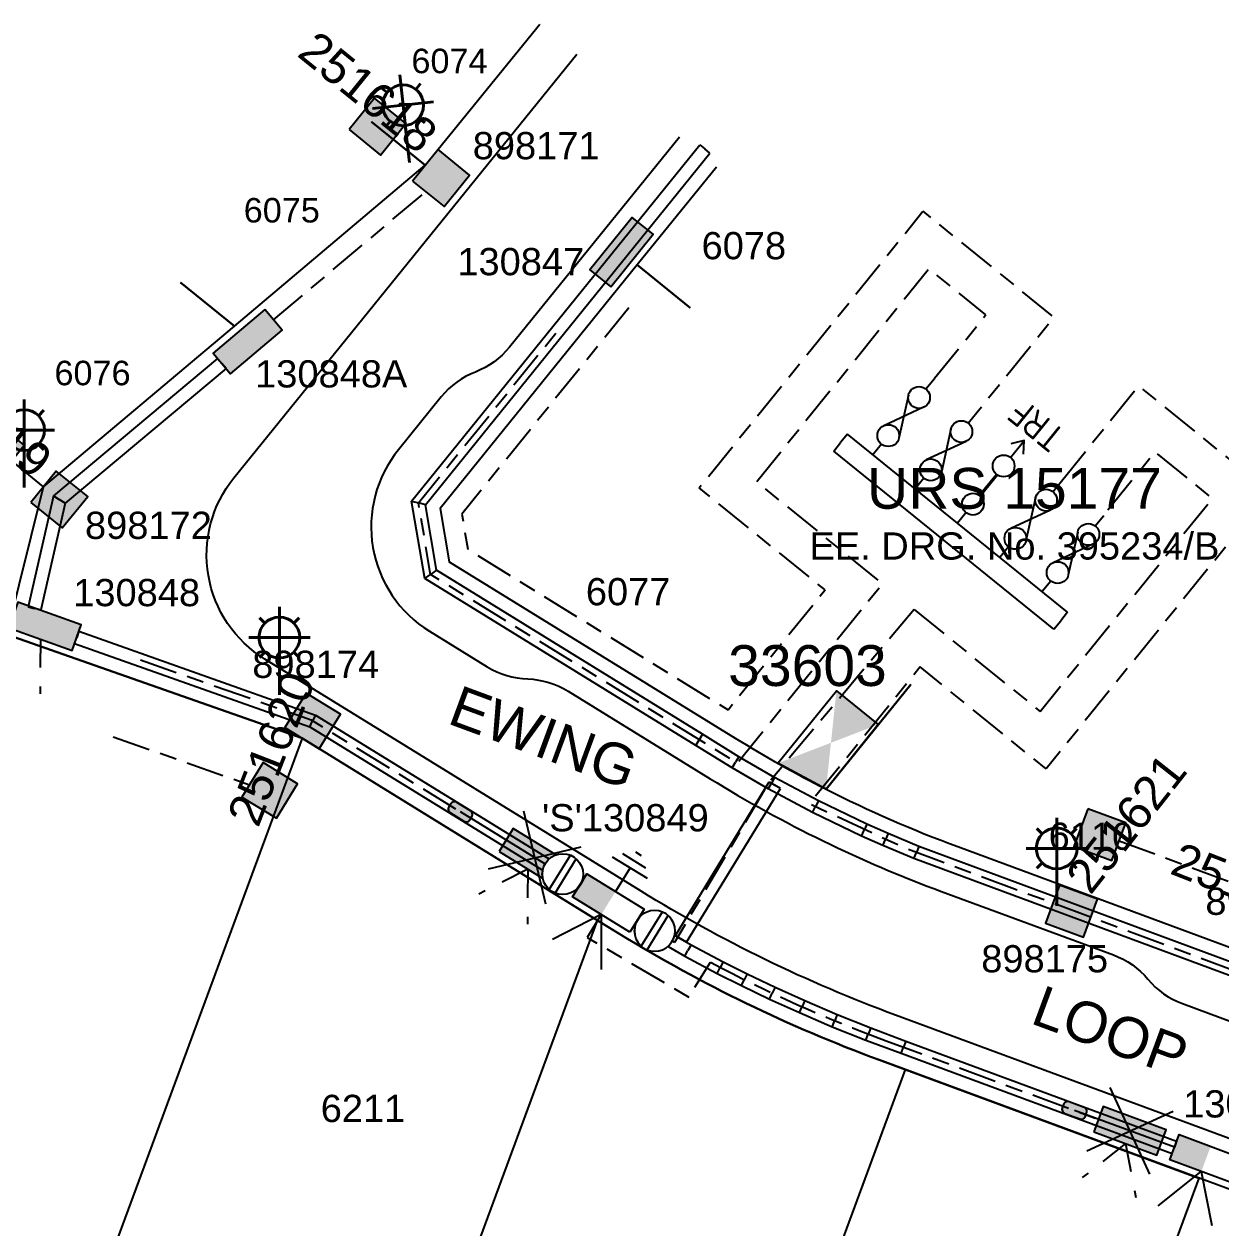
# Model space of a CAD drawing. Header units: metres. Extents: x 290331 to 290688, y 6233906 to 6234186.
# Drawn here: x 290388.7 to 290476.6, y 6234097.2 to 6234185.6 of the extents above; entities that cross this region are included whole.
import ezdxf
from ezdxf.enums import TextEntityAlignment as Align

# ---------------------------------------------------------------- set-up
doc = ezdxf.new("R2010")
doc.units = ezdxf.units.M
doc.header["$LTSCALE"] = 0.7
for name, pattern in [('Cable Exist OH', [1, 1, 0]), ('Cable Exist UG', [8.2, 4, -1.2, 1.8, -1.2]), ('Dash', [5, 3, -2])]:
    doc.linetypes.add(name, pattern=pattern)
doc.layers.get('0').update_dxf_attribs({"color": 6})
for name, color, linetype in [('_User Miscellaneous1', 3, 'Continuous'), ('_User Miscellaneous11', 7, 'Continuous'), ('_User Miscellaneous6', 7, 'Continuous'), ('_User Miscellaneous7', 150, 'Continuous'), ('_User Miscellaneous8', 7, 'Continuous'), ('_User_LV_Exist', 7, 'Continuous'), ('Cadastre Developer_SP_EXT', 4, 'Continuous'), ('Cadastre Developer_SP_NEW', 4, 'Continuous'), ('Cadastre Roads_SP_EXT', 4, 'Continuous'), ('Cadastre Roads_SP_NEW', 8, 'Continuous'), ('Equip_LV_EXT', 5, 'Continuous'), ('Equip_LV_MOD', 5, 'Continuous'), ('Equip_LV_NEW', 5, 'Continuous'), ('Equip_SP_LV_NEW', 2, 'Continuous'), ('Equip_SP_SL_EXT', 70, 'Continuous'), ('Mains_LV_NEW_T84', 2, 'Continuous'), ('Services_SP_NEW_UG', 2, 'Continuous'), ('Sub_LV_EXT', 5, 'Continuous'), ('Sub_SP_EXT', 7, 'Continuous'), ('SupportsUG_SP_LV_EXT', 7, 'Continuous'), ('SupportsUG_SP_LV_SL_EXT', 7, 'Continuous'), ('UG_Details_SP_MISC', 7, 'Continuous')]:
    doc.layers.add(name, color=color, linetype=linetype)
doc.styles.add('ARIAL', font='arial.ttf', dxfattribs={"height": 2})
doc.styles.add('ARIAL 3.0', font='arial.ttf', dxfattribs={"height": 3})
doc.styles.add('COLUMN_LABEL', font='arial.ttf')
doc.styles.add('iecARIAL', font='arial.ttf', dxfattribs={"height": 2})
doc.styles.add('IESYMBOL1', font='isocp.shx')
doc.styles.add('PILLAR_LABEL', font='arial.ttf')
doc.styles.add('POLE_LABEL', font='arial.ttf')
doc.styles.get("Standard").update_dxf_attribs({"font": 'arial.ttf'})
doc.styles.add('style1', font='iso3098b.shx')
doc.linetypes.add('Cable New UG', pattern='A,8,-1,["x",style1,S=3.5,R=0,X=0.35,Y=-1],-3.5', length=12.5)

# ---------------------------------------------------------------- blocks, each defined once
blk = doc.blocks.new('*U27')
blk.add_lwpolyline([(-1.357, 2.575), (5.5, 2.575), (5.5, -1.375), (-0.6, -1.375)], close=True)
blk.add_solid([(-0.6, -1.375), (-1.357, 2.575), (5.5, 2.575), (5.5, -1.375)])
for tag, height, flags, p in [('ASSET_NUM', 3, 8, (5.84, 2.545)), ('STREET_CODE', 0.2, 9, (5.34, 0.545)), ('OPERATING_VOLTAGE', 0.2, 9, (5.34, -0.055)), ('CONSTRUCTED_VOLTAGE', 0.2, 9, (5.34, 0.345)), ('NO_PHASES', 0.2, 9, (5.34, 0.145)), ('ORIENTATION', 0.2, 9, (5.34, -0.255)), ('OWNED_BY', 0.2, 9, (5.34, -0.455)), ('OPERATED_BY', 0.2, 9, (5.34, -0.655)), ('MAINTAINED_BY', 0.2, 9, (5.34, -0.855)), ('SECONDARY_VOLTAGE', 0.2, 9, (5.34, -1.055)), ('STATE', 0.2, 9, (5.34, -1.255)), ('SUBSTATION_TYPE', 0.2, 9, (5.34, -1.655)), ('USAGE', 0.2, 9, (5.34, -1.855)), ('PARENT', 0.2, 9, (5.34, -1.455)), ('STREETNAME', 0.2, 9, (5.34, -2.455)), ('SUBURB', 0.2, 9, (5.34, -2.655)), ('LEGEND', 0.2, 9, (5.34, -2.055)), ('LOCATION', 0.2, 9, (5.34, -2.255)), ('Z', 0.2, 1, (5.34, -3.055)), ('NOTES', 0.2, 9, (5.34, -2.855))]:
    blk.add_attdef(tag, text='', height=height, dxfattribs=dict(flags=flags)).set_placement(p, align=Align.MIDDLE_LEFT)
blk = doc.blocks.new('*U28')
at = {"layer": '_User Miscellaneous7'}
blk.add_hatch(color=256, dxfattribs=at).paths.add_polyline_path([(0.05, 7.631), (-2.867, 7.072), (-2.308, 4.155), (0.609, 4.714)])
at = {"layer": '_User Miscellaneous8'}
blk.add_hatch(color=256, dxfattribs=at).paths.add_polyline_path([(1.179, 1.738), (-1.738, 1.179), (-1.179, -1.738), (1.738, -1.179)])
at = {"layer": '_User Miscellaneous7'}
blk.add_lwpolyline([(-2.867, 7.072), (-2.308, 4.155), (0.609, 4.714), (0.05, 7.631)], close=True, dxfattribs=at)
at = {"layer": '_User Miscellaneous8'}
blk.add_lwpolyline([(-1.738, 1.179), (-1.179, -1.738), (1.738, -1.179), (1.179, 1.738)], close=True, dxfattribs=at)
at = {"flags": 9}
for tag, style, p in [('STRUCTURE_PLANT_NUMBER', 'POLE_LABEL', (1.813, 0.031)), ('STREET_CODE', 'COLUMN_LABEL', (1.813, -0.2))]:
    blk.add_attdef(tag, text='', height=0.2, dxfattribs=dict(at, style=style)).set_placement(p, align=Align.MIDDLE_LEFT)
for tag, p in [('OWNED_BY', (1.813, -0.6)), ('STATE', (1.813, -0.8)), ('COLUMN_TYPE', (1.813, -0.4)), ('STREETNAME', (1.813, -1.6)), ('SUBURB', (1.813, -1.8)), ('USAGE', (1.813, -1)), ('LEGEND', (1.813, -1.2)), ('LOCATION', (1.813, -1.4)), ('NOTES', (1.813, -2))]:
    blk.add_attdef(tag, text='', height=0.2, dxfattribs=at).set_placement(p, align=Align.MIDDLE_LEFT)
at = {"flags": 1}
blk.add_attdef('Z', (1.813, -2.351), '', height=0.2, dxfattribs=at)
at = {"layer": '_User Miscellaneous6', "style": 'ARIAL', "flags": 8}
blk.add_attdef('ASSET_NUM', text='', height=2, dxfattribs=at).set_placement((2, 2), align=Align.MIDDLE_LEFT)
blk = doc.blocks.new('*U61')
at = {"layer": '_User Miscellaneous7'}
blk.add_hatch(color=256, dxfattribs=at).paths.add_polyline_path([(-0.889, -7.579), (2.072, -7.344), (1.837, -4.383), (-1.123, -4.618)])
at = {"layer": '_User Miscellaneous8'}
blk.add_hatch(color=256, dxfattribs=at).paths.add_polyline_path([(-1.363, -1.598), (1.598, -1.363), (1.363, 1.598), (-1.598, 1.363)])
at = {"layer": '_User Miscellaneous7'}
blk.add_lwpolyline([(2.072, -7.344), (1.837, -4.383), (-1.123, -4.618), (-0.889, -7.579)], close=True, dxfattribs=at)
at = {"layer": '_User Miscellaneous8'}
blk.add_lwpolyline([(1.598, -1.363), (1.363, 1.598), (-1.598, 1.363), (-1.363, -1.598)], close=True, dxfattribs=at)
at = {"flags": 9}
for tag, style, p in [('STRUCTURE_PLANT_NUMBER', 'POLE_LABEL', (1.813, 0.031)), ('STREET_CODE', 'COLUMN_LABEL', (1.813, -0.2))]:
    blk.add_attdef(tag, text='', height=0.2, dxfattribs=dict(at, style=style)).set_placement(p, align=Align.MIDDLE_LEFT)
for tag, p in [('OWNED_BY', (1.813, -0.6)), ('STATE', (1.813, -0.8)), ('COLUMN_TYPE', (1.813, -0.4)), ('STREETNAME', (1.813, -1.6)), ('SUBURB', (1.813, -1.8)), ('USAGE', (1.813, -1)), ('LEGEND', (1.813, -1.2)), ('LOCATION', (1.813, -1.4)), ('NOTES', (1.813, -2))]:
    blk.add_attdef(tag, text='', height=0.2, dxfattribs=at).set_placement(p, align=Align.MIDDLE_LEFT)
at = {"flags": 1}
blk.add_attdef('Z', (1.813, -2.351), '', height=0.2, dxfattribs=at)
at = {"layer": '_User Miscellaneous6', "style": 'ARIAL', "flags": 8}
blk.add_attdef('ASSET_NUM', text='', height=2, dxfattribs=at).set_placement((2, 2), align=Align.MIDDLE_LEFT)
blk = doc.blocks.new('*U25')
at = {"layer": '_User Miscellaneous7'}
blk.add_hatch(color=256, dxfattribs=at).paths.add_polyline_path([(-1.485, -7.485), (1.485, -7.485), (1.485, -4.515), (-1.485, -4.515)])
at = {"layer": '_User Miscellaneous8'}
blk.add_hatch(color=256, dxfattribs=at).paths.add_polyline_path([(-1.485, -1.485), (1.485, -1.485), (1.485, 1.485), (-1.485, 1.485)])
at = {"layer": '_User Miscellaneous7'}
blk.add_lwpolyline([(1.485, -7.485), (1.485, -4.515), (-1.485, -4.515), (-1.485, -7.485)], close=True, dxfattribs=at)
at = {"layer": '_User Miscellaneous8'}
blk.add_lwpolyline([(1.485, -1.485), (1.485, 1.485), (-1.485, 1.485), (-1.485, -1.485)], close=True, dxfattribs=at)
at = {"flags": 9}
for tag, style, p in [('STRUCTURE_PLANT_NUMBER', 'POLE_LABEL', (1.813, 0.031)), ('STREET_CODE', 'COLUMN_LABEL', (1.813, -0.2))]:
    blk.add_attdef(tag, text='', height=0.2, dxfattribs=dict(at, style=style)).set_placement(p, align=Align.MIDDLE_LEFT)
for tag, p in [('OWNED_BY', (1.813, -0.6)), ('STATE', (1.813, -0.8)), ('COLUMN_TYPE', (1.813, -0.4)), ('STREETNAME', (1.813, -1.6)), ('SUBURB', (1.813, -1.8)), ('USAGE', (1.813, -1)), ('LEGEND', (1.813, -1.2)), ('LOCATION', (1.813, -1.4)), ('NOTES', (1.813, -2))]:
    blk.add_attdef(tag, text='', height=0.2, dxfattribs=at).set_placement(p, align=Align.MIDDLE_LEFT)
at = {"flags": 1}
blk.add_attdef('Z', (1.813, -2.351), '', height=0.2, dxfattribs=at)
at = {"layer": '_User Miscellaneous6', "style": 'ARIAL', "flags": 8}
blk.add_attdef('ASSET_NUM', text='', height=2, dxfattribs=at).set_placement((2, 2), align=Align.MIDDLE_LEFT)
blk = doc.blocks.new('*U59')
at = {"layer": '_User Miscellaneous7'}
blk.add_hatch(color=256, dxfattribs=at).paths.add_polyline_path([(1.485, 7.485), (-1.485, 7.485), (-1.485, 4.515), (1.485, 4.515)])
at = {"layer": '_User Miscellaneous8'}
blk.add_hatch(color=256, dxfattribs=at).paths.add_polyline_path([(1.485, 1.485), (-1.485, 1.485), (-1.485, -1.485), (1.485, -1.485)])
at = {"layer": '_User Miscellaneous7'}
blk.add_lwpolyline([(-1.485, 7.485), (-1.485, 4.515), (1.485, 4.515), (1.485, 7.485)], close=True, dxfattribs=at)
at = {"layer": '_User Miscellaneous8'}
blk.add_lwpolyline([(-1.485, 1.485), (-1.485, -1.485), (1.485, -1.485), (1.485, 1.485)], close=True, dxfattribs=at)
at = {"flags": 9}
for tag, style, p in [('STRUCTURE_PLANT_NUMBER', 'POLE_LABEL', (1.813, 0.031)), ('STREET_CODE', 'COLUMN_LABEL', (1.813, -0.2))]:
    blk.add_attdef(tag, text='', height=0.2, dxfattribs=dict(at, style=style)).set_placement(p, align=Align.MIDDLE_LEFT)
for tag, p in [('OWNED_BY', (1.813, -0.6)), ('STATE', (1.813, -0.8)), ('COLUMN_TYPE', (1.813, -0.4)), ('STREETNAME', (1.813, -1.6)), ('SUBURB', (1.813, -1.8)), ('USAGE', (1.813, -1)), ('LEGEND', (1.813, -1.2)), ('LOCATION', (1.813, -1.4)), ('NOTES', (1.813, -2))]:
    blk.add_attdef(tag, text='', height=0.2, dxfattribs=at).set_placement(p, align=Align.MIDDLE_LEFT)
at = {"flags": 1}
blk.add_attdef('Z', (1.813, -2.351), '', height=0.2, dxfattribs=at)
at = {"layer": '_User Miscellaneous6', "style": 'ARIAL', "flags": 8}
blk.add_attdef('ASSET_NUM', text='', height=2, dxfattribs=at).set_placement((2, 2), align=Align.MIDDLE_LEFT)
blk = doc.blocks.new('*U57')
at = {"layer": '_User Miscellaneous7'}
blk.add_hatch(color=256, dxfattribs=at).paths.add_polyline_path([(1.485, 7.485), (-1.485, 7.485), (-1.485, 4.515), (1.485, 4.515)])
at = {"layer": '_User Miscellaneous8'}
blk.add_hatch(color=256, dxfattribs=at).paths.add_polyline_path([(1.485, 1.485), (-1.485, 1.485), (-1.485, -1.485), (1.485, -1.485)])
at = {"layer": '_User Miscellaneous7'}
blk.add_lwpolyline([(-1.485, 7.485), (-1.485, 4.515), (1.485, 4.515), (1.485, 7.485)], close=True, dxfattribs=at)
at = {"layer": '_User Miscellaneous8'}
blk.add_lwpolyline([(-1.485, 1.485), (-1.485, -1.485), (1.485, -1.485), (1.485, 1.485)], close=True, dxfattribs=at)
at = {"flags": 9}
for tag, style, p in [('STRUCTURE_PLANT_NUMBER', 'POLE_LABEL', (1.813, 0.031)), ('STREET_CODE', 'COLUMN_LABEL', (1.813, -0.2))]:
    blk.add_attdef(tag, text='', height=0.2, dxfattribs=dict(at, style=style)).set_placement(p, align=Align.MIDDLE_LEFT)
for tag, p in [('OWNED_BY', (1.813, -0.6)), ('STATE', (1.813, -0.8)), ('COLUMN_TYPE', (1.813, -0.4)), ('STREETNAME', (1.813, -1.6)), ('SUBURB', (1.813, -1.8)), ('USAGE', (1.813, -1)), ('LEGEND', (1.813, -1.2)), ('LOCATION', (1.813, -1.4)), ('NOTES', (1.813, -2))]:
    blk.add_attdef(tag, text='', height=0.2, dxfattribs=at).set_placement(p, align=Align.MIDDLE_LEFT)
at = {"flags": 1}
blk.add_attdef('Z', (1.813, -2.351), '', height=0.2, dxfattribs=at)
at = {"layer": '_User Miscellaneous6', "style": 'ARIAL', "flags": 8}
blk.add_attdef('ASSET_NUM', text='', height=2, dxfattribs=at).set_placement((2, 2), align=Align.MIDDLE_LEFT)
blk = doc.blocks.new('*U24')
blk.add_hatch(color=256).paths.add_polyline_path([(2.53, -2.434), (2.486, -0.455), (-2.463, -0.565), (-2.419, -2.545)])
blk.add_lwpolyline([(2.486, -0.455), (-2.463, -0.565), (-2.419, -2.545), (2.53, -2.434)], close=True)
for tag, p, flags in [('OWNED_BY', (0, 1.3), 9), ('STATE', (0, 1.1), 9), ('SUPPORT_TYPE', (0, 0.9), 9), ('USAGE', (0, 0.7), 9), ('LEGEND', (0, 0.5), 9), ('LOCATION', (0, 0.3), 9), ('NOTES', (0, 0.1), 9), ('PARENT', (0, -0.1), 9), ('STREETNAME', (0, -0.3), 9), ('SUBURB', (0, -0.5), 1)]:
    blk.add_attdef(tag, p, '', height=0.2, dxfattribs=dict(flags=flags))
at = {"layer": '_User Miscellaneous6', "style": 'ARIAL', "flags": 8}
blk.add_attdef('ASSET_NUM', text='', height=2, dxfattribs=at).set_placement((1.5, 7.5), align=Align.TOP_LEFT)
blk = doc.blocks.new('*U29')
blk.add_hatch(color=256).paths.add_polyline_path([(2.468, -2.497), (2.474, -0.517), (-2.476, -0.503), (-2.482, -2.483)])
blk.add_lwpolyline([(2.474, -0.517), (-2.476, -0.503), (-2.482, -2.483), (2.468, -2.497)], close=True)
for tag, p, flags in [('OWNED_BY', (0, 1.3), 9), ('STATE', (0, 1.1), 9), ('SUPPORT_TYPE', (0, 0.9), 9), ('USAGE', (0, 0.7), 9), ('LEGEND', (0, 0.5), 9), ('LOCATION', (0, 0.3), 9), ('NOTES', (0, 0.1), 9), ('PARENT', (0, -0.1), 9), ('STREETNAME', (0, -0.3), 9), ('SUBURB', (0, -0.5), 1)]:
    blk.add_attdef(tag, p, '', height=0.2, dxfattribs=dict(flags=flags))
at = {"layer": '_User Miscellaneous6', "style": 'ARIAL', "flags": 8}
blk.add_attdef('ASSET_NUM', text='', height=2, dxfattribs=at).set_placement((1.5, 7.5), align=Align.TOP_LEFT)
blk = doc.blocks.new('*U60')
blk.add_hatch(color=256).paths.add_polyline_path([(2.368, -2.592), (2.451, -0.613), (-2.494, -0.406), (-2.577, -2.384)])
blk.add_lwpolyline([(2.451, -0.613), (-2.494, -0.406), (-2.577, -2.384), (2.368, -2.592)], close=True)
for tag, p, flags in [('OWNED_BY', (0, 1.3), 9), ('STATE', (0, 1.1), 9), ('SUPPORT_TYPE', (0, 0.9), 9), ('USAGE', (0, 0.7), 9), ('LEGEND', (0, 0.5), 9), ('LOCATION', (0, 0.3), 9), ('NOTES', (0, 0.1), 9), ('PARENT', (0, -0.1), 9), ('STREETNAME', (0, -0.3), 9), ('SUBURB', (0, -0.5), 1)]:
    blk.add_attdef(tag, p, '', height=0.2, dxfattribs=dict(flags=flags))
at = {"layer": '_User Miscellaneous6', "style": 'ARIAL', "flags": 8}
blk.add_attdef('ASSET_NUM', text='', height=2, dxfattribs=at).set_placement((1.5, 7.5), align=Align.TOP_LEFT)
blk = doc.blocks.new('SL_LANTERN_EXT')
at = {"lineweight": 40}
for p, q in [((0, 1.968), (0, 6.468)), ((-1.459, 5.676), (-1.061, 5.278)), ((1.458, 5.676), (1.06, 5.278)), ((-2.25, 4.218), (2.25, 4.218)), ((-1.459, 2.759), (-1.061, 3.157)), ((0, 0), (0, 2.721)), ((1.458, 2.759), (1.06, 3.157))]:
    blk.add_line(p, q, dxfattribs=at)
blk.add_circle((0, 4.218), 1.5, dxfattribs=at)
at = {"style": 'ARIAL', "flags": 8}
blk.add_attdef('ASSET_NUM', (1.5, 1.5), '', height=2, dxfattribs=at)
for tag, p, height, flags in [('CONSTRUCTED_VOLTAGE', (0.981, -0.653), 0.2, 9), ('CONTROL_TYPE', (0.981, -0.853), 0.2, 9), ('LANTERN_PURPOSE', (0.981, -1.053), 0.2, 9), ('LNUMBER', (2.181, -3.253), 2.5, 8), ('OPERATING_VOLTAGE', (0.981, -1.653), 0.2, 9), ('ORIENTATION', (0.981, -1.853), 0.2, 9), ('LANTERN_TYPE', (0.981, -1.253), 0.2, 9), ('NO_PHASES', (0.981, -1.453), 0.2, 9), ('OWNED_BY', (0.981, -2.053), 0.2, 9), ('STATE', (0.981, -2.253), 0.2, 9), ('CEXIST', (0.981, -2.653), 0.2, 9), ('CNEW', (0.981, -2.853), 0.2, 9), ('USAGE', (0.981, -2.453), 0.2, 9), ('CNUMBER', (0.981, -3.053), 0.2, 9), ('CREMOVE', (0.981, -3.253), 0.2, 9), ('CREPLACE', (0.981, -3.453), 0.2, 9), ('LKINGHEIGHT', (0.981, -3.653), 0.2, 9), ('LBRACKET', (0.981, -3.853), 0.2, 9), ('LBRACKETVOCAB', (0.981, -4.053), 0.2, 9), ('LCATEGORY', (0.981, -4.253), 0.2, 9), ('LCHARGE1', (0.981, -4.453), 0.2, 9), ('LCHARGE1PERCENT', (0.981, -4.653), 0.2, 9), ('LCHARGE2', (0.981, -4.853), 0.2, 9), ('LCHARGE2PERCENT', (0.981, -5.053), 0.2, 9), ('LCHARGE3', (0.981, -5.253), 0.2, 9), ('LCHARGE3PERCENT', (0.981, -5.453), 0.2, 9), ('LEXIST', (0.981, -5.653), 0.2, 9), ('LLAMP', (0.981, -5.853), 0.2, 9), ('LLAMPVOCAB', (0.981, -6.053), 0.2, 9), ('LMAST', (0.981, -6.253), 0.2, 9), ('LMASTVOCAB', (0.981, -6.453), 0.2, 9), ('LNEW', (0.981, -6.653), 0.2, 9), ('LANTNUMBER', (0.981, -6.853), 0.2, 9), ('LOUTREACH', (0.981, -7.253), 0.2, 9), ('LOUTREACHVOCAB', (0.981, -7.453), 0.2, 9), ('LRATECODE', (0.981, -7.653), 0.2, 9), ('LREMOVE', (0.981, -7.853), 0.2, 9), ('LREPLACE', (0.981, -8.053), 0.2, 9), ('LTYPE', (0.981, -8.253), 0.2, 9), ('LTYPEVOCAB', (0.981, -8.453), 0.2, 9), ('LEGEND', (0.981, -8.653), 0.2, 9), ('LOCATION', (0.981, -8.853), 0.2, 9), ('STREETNAME', (0.981, -9.253), 0.2, 9), ('SUBURB', (0.981, -9.453), 0.2, 1), ('NOTES', (0.981, -9.053), 0.2, 9)]:
    blk.add_attdef(tag, p, '', height=height, dxfattribs=dict(flags=flags))
blk = doc.blocks.new('PILLAR_DEL')
blk.add_hatch(color=256).paths.add_polyline_path([(-2.475, 0.99), (-2.475, -0.99), (2.475, -0.99), (2.475, 0.99)])
for p, q in [((2.475, -2.475), (-2.475, 2.475)), ((-2.475, -2.475), (2.475, 2.475))]:
    blk.add_line(p, q)
blk.add_lwpolyline([(-2.475, -0.99), (2.475, -0.99), (2.475, 0.99), (-2.475, 0.99)], close=True)
at = {"style": 'PILLAR_LABEL'}
for tag, height, flags, p in [('ASSET_NUM', 2, 8, (2, 2)), ('STREET_CODE', 0.2, 9, (0, -0.2))]:
    blk.add_attdef(tag, text='', height=height, dxfattribs=dict(at, flags=flags)).set_placement(p, align=Align.MIDDLE_LEFT)
at = {"flags": 1}
blk.add_attdef('Z', (0, 0), '', height=0.2, dxfattribs=at)
at = {"flags": 9}
for tag, p in [('OWNED_BY', (0, -0.4)), ('STATE', (0, -0.6)), ('SUPPORT_TYPE', (0, -0.8)), ('SUBURB', (0, -1.6)), ('STREETNAME', (0, -1.8)), ('USAGE', (0, -1)), ('LEGEND', (0, -1.2)), ('PARENT', (0, -1.4)), ('LOCATION', (0, -2)), ('NOTES', (0, -2.2))]:
    blk.add_attdef(tag, text='', height=0.2, dxfattribs=at).set_placement(p, align=Align.MIDDLE_LEFT)
blk = doc.blocks.new('A$C7DAD38F0')
at = {"layer": '_User Miscellaneous11', "color": 3, "style": 'ARIAL'}
blk.add_attdef('DRG_NO', text='', height=2, dxfattribs=at).set_placement((0, -4.234), align=Align.MIDDLE_CENTER)
at = {"layer": '_User Miscellaneous6', "color": 2, "style": 'ARIAL 3.0'}
blk.add_attdef('URS___', text='', height=3, dxfattribs=at).set_placement((0, 0), align=Align.MIDDLE_CENTER)
blk = doc.blocks.new('LV_STJ_NEW')
blk.add_hatch(color=256).paths.add_polyline_path([(0.906, 0.131, 0.414214), (0.586, 0.451), (-0.586, 0.451, 0.414214), (-0.906, 0.131), (-0.906, -0.131, 0.414214), (-0.586, -0.451), (0.586, -0.451, 0.414214), (0.906, -0.131)])
blk.add_lwpolyline([(-0.906, 0.131), (-0.906, -0.131, 0.414214), (-0.586, -0.451), (0.586, -0.451, 0.414214), (0.906, -0.131), (0.906, 0.131, 0.414214), (0.586, 0.451), (-0.586, 0.451, 0.414214)], format="xyb", close=True)
for tag, flags, p in [('ORIENTATION', 9, (1.5, 0)), ('STATE', 9, (1.5, -0.8)), ('USAGE', 9, (1.5, -0.2)), ('LEGEND', 9, (1.5, -0.4)), ('NOTES', 9, (1.5, -0.6)), ('OWNED_BY', 9, (1.5, -1)), ('OPERATED_BY', 9, (1.5, -1.2)), ('OPERATING_VOLTAGE', 9, (1.5, -1.6)), ('CONSTRUCTED_VOLTAGE', 9, (1.5, -1.8)), ('MAINTAINED_BY', 9, (1.5, -1.4)), ('TYPE', 9, (1.5, -2.2)), ('Z', 1, (1.5, -2.4)), ('NUMBER_OF_PHASES', 9, (1.5, -2))]:
    blk.add_attdef(tag, text='', height=0.2, dxfattribs=dict(flags=flags)).set_placement(p, align=Align.MIDDLE_LEFT)
blk = doc.blocks.new('LV_UG_DFUSE_CLOSED_EXT')
for points in [[(1, 0), (0, 0)], [(5.04, 0.726), (2.156, -0.717)], [(5.049, -0.707), (2.156, 0.717)], [(6.2, 0.013), (7.2, 0.013)]]:
    blk.add_lwpolyline(points)
for centre in [(1.8, 0), (5.4, 0.011)]:
    blk.add_circle(centre, 0.8)
at = {"flags": 9}
for tag, p in [('ACTUAL_STATUS', (0, 0)), ('OPERATING_VOLTAGE', (0, -0.6)), ('ORIENTATION', (0, -0.8)), ('CONSTRUCTED_VOLTAGE', (0, -0.2)), ('NO_PHASES', (0, -0.4)), ('STATE', (0, -1)), ('SWITCH_TYPE', (0, -1.2)), ('USAGE', (0, -1.4)), ('NOTES', (0, -1.6))]:
    blk.add_attdef(tag, text='', height=0.2, dxfattribs=at).set_placement(p, align=Align.MIDDLE_LEFT)
at = {"flags": 1}
blk.add_attdef('Z', (0, 0), '', height=0.2, dxfattribs=at)
blk = doc.blocks.new('TX_LINK_EXT')
h = blk.add_hatch(color=256)
edge = h.paths.add_edge_path()
edge.add_line((2.598, 0.05), (4.601, 0.05))
edge.add_arc((5.4, 0.011), 0.8, 177.23529, 184.40267)
edge.add_line((4.602, -0.05), (2.598, -0.05))
edge.add_arc((1.8, 0), 0.8, 356.41668, 363.58332)
for points in [[(1, 0), (0, 0)], [(2.598, 0.05), (4.601, 0.05)], [(6.2, 0.013), (7.2, 0.013)], [(2.598, -0.05), (4.602, -0.05)]]:
    blk.add_lwpolyline(points)
for centre in [(1.8, 0), (5.4, 0.011)]:
    blk.add_circle(centre, 0.8)
for centre, start, end in [((1.8, 0), 356.41668, 3.58332), ((5.4, 0.011), 177.23529, 184.40267)]:
    blk.add_arc(centre, 0.8, start, end)
at = {"layer": 'Sub_LV_EXT'}
blk.add_line((7.2, 0.013), (7.798, 0.013), dxfattribs=at)
blk.add_lwpolyline([(6.998, -0.587), (7.798, 0.013), (6.998, 0.613)], dxfattribs=at)
at = {"flags": 1}
blk.add_attdef('Z', (0, 0), '', height=0.2, dxfattribs=at)
at = {"layer": 'Sub_LV_EXT', "color": 7, "style": 'IESYMBOL1'}
blk.add_text('TRF', height=2, rotation=90, dxfattribs=at).set_placement((9.238, 0.013), align=Align.MIDDLE_CENTER)
at = {"layer": 'Sub_LV_EXT', "flags": 1}
for tag, p in [('ORIENTATION', (2.14, -1.527)), ('USAGE', (2.14, -1.142)), ('NOTES', (2.14, -3.066))]:
    blk.add_attdef(tag, p, '', height=0.2, dxfattribs=at)
blk = doc.blocks.new('LV_UG_LINKS_CLOSED_NEW')
for tag, flags, p in [('TYPE', 9, (1.5, -2.6)), ('MAINTAINED_BY', 9, (1.5, -2.2)), ('NUMBER_OF_PHASES', 9, (1.5, -2.4)), ('Z', 1, (1.5, -2.8))]:
    blk.add_attdef(tag, text='', height=0.2, dxfattribs=dict(flags=flags)).set_placement(p, align=Align.MIDDLE_LEFT)
blk.add_wipeout([(-1.056, 1.057), (-1.18, 0.916), (-1.286, 0.761), (-1.371, 0.594), (-1.435, 0.417), (-1.476, 0.234), (-1.493, 0.047), (-1.487, -0.14), (-1.458, -0.326), (-1.406, -0.506), (-1.331, -0.678), (-1.236, -0.839), (-1.121, -0.988), (-0.988, -1.12), (-0.84, -1.235), (-0.679, -1.331), (-0.506, -1.406), (-0.326, -1.458), (-0.141, -1.487), (0.047, -1.493), (0.233, -1.476), (0.416, -1.435), (0.593, -1.371), (0.76, -1.286), (0.915, -1.181), (1.056, -1.057), (1.18, -0.916), (1.286, -0.761), (1.371, -0.594), (1.435, -0.417), (1.476, -0.234), (1.493, -0.047), (1.487, 0.14), (1.458, 0.326), (1.406, 0.506), (1.331, 0.678), (1.236, 0.839), (1.121, 0.988), (0.988, 1.12), (0.84, 1.235), (0.679, 1.331), (0.506, 1.406), (0.326, 1.458), (0.141, 1.487), (-0.047, 1.493), (-0.233, 1.476), (-0.416, 1.435), (-0.593, 1.371), (-0.76, 1.286), (-0.915, 1.181)])
for p, q in [((-0.25, -1.479), (-0.25, 1.479)), ((0.25, -1.479), (0.25, 1.479))]:
    blk.add_line(p, q)
blk.add_circle((0, 0), 1.5)
at = {"flags": 9}
for tag, p in [('ACTUAL_STATUS', (1.5, 0)), ('OPERATING_VOLTAGE', (1.5, -0.6)), ('ORIENTATION', (1.5, -0.8)), ('CONSTRUCTED_VOLTAGE', (1.5, -0.2)), ('NO_PHASES', (1.5, -0.4)), ('STATE', (1.5, -1)), ('SWITCH_TYPE', (1.5, -1.2)), ('OWNED_BY', (1.5, -1.8)), ('USAGE', (1.5, -1.4)), ('NOTES', (1.5, -1.6)), ('OPERATED_BY', (1.5, -2))]:
    blk.add_attdef(tag, text='', height=0.2, dxfattribs=at).set_placement(p, align=Align.MIDDLE_LEFT)
blk = doc.blocks.new('Earth')
for p, q in [((0, -2.044), (0, 0)), ((-1.5, -2.044), (1.5, -2.044)), ((-1, -2.644), (1, -2.644)), ((-0.25, -3.244), (0.25, -3.244))]:
    blk.add_line(p, q)
blk = doc.blocks.new('PILLAR_REPLACE_NEW')
blk.add_hatch(color=256).paths.add_polyline_path([(0, -0.99), (2.475, -0.99), (2.475, 0.99), (0, 0.99)])
at = {"lineweight": -3}
blk.add_lwpolyline([(-2.475, 0.99), (2.475, 0.99), (2.475, -0.99), (-2.475, -0.99)], close=True, dxfattribs=at)
for tag, height, flags, p in [('ASSET_NUM', 2.5, 8, (2, 2)), ('USAGE', 0.2, 9, (1.5, 0)), ('LEGEND', 0.2, 9, (1.5, -0.2)), ('LOCATION', 0.2, 9, (1.5, -0.4)), ('NOTES', 0.2, 9, (1.5, -0.6)), ('PARENT', 0.2, 9, (1.5, -0.8)), ('STREETNAME', 0.2, 9, (1.5, -1)), ('SUBURB', 0.2, 9, (1.5, -1.2)), ('STATE', 0.2, 9, (1.5, -1.4)), ('STREET_CODE_NUMBER', 0.2, 9, (1.5, -1.6)), ('OWNED_BY', 0.2, 9, (1.5, -1.8)), ('TYPE', 0.2, 9, (1.5, -2.4)), ('Z', 0.2, 1, (1.5, -2.6)), ('OPERATED_BY', 0.2, 9, (1.5, -2)), ('MAINTAINED_BY', 0.2, 9, (1.5, -2.2))]:
    blk.add_attdef(tag, text='', height=height, dxfattribs=dict(flags=flags)).set_placement(p, align=Align.MIDDLE_LEFT)

msp = doc.modelspace()

# ---------------------------------------------------------------- linework, layer by layer
at = {"layer": '_User_LV_Exist', "color": 7, "linetype": 'Cable Exist UG', "flags": 128}
for points in [[(290433.119, 6234164.721), (290420.854, 6234149.566), (290421.292, 6234146.997), (290440.414, 6234135.21), (290447.541, 6234144.016), (290438.292, 6234151.503), (290454.738, 6234171.82), (290464.369, 6234164.024), (290458.707, 6234157.028)], [(290455.587, 6234159.553), (290459.362, 6234164.217), (290455.183, 6234167.601), (290442.511, 6234151.947), (290451.761, 6234144.46), (290441.1, 6234131.271), (290418.563, 6234145.155), (290417.668, 6234150.398), (290427.963, 6234163.119)], [(290464.917, 6234152.001), (290470.58, 6234158.996), (290480.232, 6234151.183), (290463.786, 6234130.866), (290454.535, 6234138.353), (290446.41, 6234128.314), (290453.407, 6234125.07), (290478.992, 6234115.543), (290484.624, 6234117.091), (290504.001, 6234141.034)], [(290454.093, 6234142.572), (290463.342, 6234135.085), (290476.013, 6234150.739), (290471.797, 6234154.152), (290468.022, 6234149.488)], [(290454.093, 6234142.572), (290443.444, 6234129.91), (290436.48, 6234118.108), (290436.311, 6234118.213)], [(290392.546, 6234140.522), (290392.559, 6234140.517)], [(290397.234, 6234138.878), (290409.776, 6234134.478), (290420.746, 6234127.716)], [(290395.247, 6234133.216), (290405.259, 6234129.704)], [(290469.146, 6234125.593), (290478.92, 6234121.966)], [(290431.103, 6234120.17), (290430.065, 6234118.486), (290437.539, 6234114.108), (290439.116, 6234116.667)], [(290452.036, 6234110.897), (290467.632, 6234105.132)]]:
    msp.add_lwpolyline(points, dxfattribs=at)
at = {"layer": '_User_LV_Exist', "color": 7, "linetype": 'Cable Exist UG'}
msp.add_arc((290489.118, 6234211.266), 107, 242.14069, 249.72305, dxfattribs=at)
at = {"layer": 'Cadastre Developer_SP_NEW'}
for p, q in [((290414.22, 6234178.396), (290418.173, 6234175.196)), ((290418.173, 6234175.196), (290414.22, 6234178.396)), ((290437.635, 6234164.738), (290433.749, 6234167.884)), ((290433.749, 6234167.884), (290437.635, 6234164.738)), ((290400.192, 6234166.593), (290404.148, 6234163.391)), ((290404.148, 6234163.391), (290400.192, 6234166.593)), ((290447.616, 6234129.383), (290453.836, 6234137.069)), ((290453.836, 6234137.069), (290447.616, 6234129.383))]:
    msp.add_line(p, q, dxfattribs=at)
at = {"layer": 'Cadastre Developer_SP_NEW', "flags": 128}
msp.add_lwpolyline([(290390.122, 6234151.586), (290404.148, 6234163.391), (290418.173, 6234175.196), (290426.576, 6234185.57)], dxfattribs=at)
msp.add_lwpolyline([(290439.559, 6234175.063), (290433.749, 6234167.884), (290419.261, 6234149.982), (290419.927, 6234146.076), (290440.949, 6234133.119), (290440.949, 6234133.119, 0.020822), (290447.616, 6234129.383), (290447.616, 6234129.383, 0.02881), (290457.304, 6234125.155), (290479.06, 6234117.117), (290483.761, 6234118.409), (290493.497, 6234130.439), (290499.247, 6234137.544)], format="xyb", dxfattribs=at)
at = {"layer": 'Cadastre Developer_SP_NEW'}
for points in [[(290387.423, 6234140.73), (290409.127, 6234133.116)], [(290409.127, 6234133.116), (290430.835, 6234119.735)], [(290453.439, 6234108.779), (290438.883, 6234069.382)], [(290453.439, 6234108.779), (290475.013, 6234100.808)], [(290475.013, 6234100.808), (290440.653, 6234007.804)]]:
    msp.add_lwpolyline(points, dxfattribs=at)
msp.add_lwpolyline([(290430.835, 6234119.735), (290432.473, 6234118.726, 0.04889), (290451.519, 6234109.489), (290453.439, 6234108.779)], format="xyb", dxfattribs=at)
at = {"layer": 'Cadastre Roads_SP_NEW', "flags": 128}
msp.add_lwpolyline([(290436.839, 6234177.265), (290424.354, 6234161.839, -0.131326), (290421.849, 6234160.015, 0.131326), (290419.344, 6234158.192), (290416.199, 6234154.305, 0.452224), (290418.472, 6234140.982), (290422.728, 6234138.358, 0.131326), (290425.696, 6234137.469, -0.131326), (290428.664, 6234136.579), (290439.112, 6234130.139, 0.049662), (290456.091, 6234121.872), (290468.74, 6234117.198, -0.131326), (290471.271, 6234115.41, 0.131326), (290473.802, 6234113.623), (290478.492, 6234111.89, 0.321514), (290486.921, 6234114.207), (290494.646, 6234123.752, 0.131326), (290495.907, 6234126.583, -0.131326), (290497.169, 6234129.413), (290501.967, 6234135.342)], format="xyb", dxfattribs=at)
at = {"layer": 'Equip_LV_MOD'}
for p, q in [((290448.188, 6234154.209), (290448.691, 6234154.831)), ((290449.194, 6234155.453), (290448.691, 6234154.831)), ((290465.361, 6234142.366), (290449.194, 6234155.453)), ((290464.355, 6234141.123), (290448.188, 6234154.209)), ((290464.355, 6234141.123), (290464.858, 6234141.744)), ((290465.361, 6234142.366), (290464.858, 6234141.744))]:
    msp.add_line(p, q, dxfattribs=at)
at = {"layer": 'Mains_LV_NEW_T84', "linetype": 'Cable New UG', "flags": 128}
for points in [[(290428.412, 6234122.991), (290420.746, 6234127.716)], [(290472.869, 6234102.145), (290473.212, 6234103.073), (290465.869, 6234105.786)]]:
    msp.add_lwpolyline(points, dxfattribs=at)
at = {"layer": 'Services_SP_NEW_UG', "color": 2, "linetype": 'Dash', "flags": 128}
msp.add_lwpolyline([(290389.891, 6234140.405), (290389.871, 6234136.371)], dxfattribs=at)
at = {"layer": 'Services_SP_NEW_UG', "color": 7, "linetype": 'Dash', "flags": 128}
for points in [[(290425.698, 6234123.501), (290422.103, 6234121.671)], [(290425.698, 6234123.501), (290425.678, 6234119.467)], [(290469.61, 6234103.345), (290466.447, 6234100.843)], [(290469.61, 6234103.345), (290470.387, 6234099.387)]]:
    msp.add_lwpolyline(points, dxfattribs=at)
at = {"layer": 'Services_SP_NEW_UG', "color": 2, "flags": 128}
for points in [[(290431.103, 6234120.17), (290427.508, 6234118.34)], [(290431.103, 6234120.17), (290431.083, 6234116.136)], [(290472.027, 6234098.784), (290475.19, 6234101.287), (290475.966, 6234097.329)]]:
    msp.add_lwpolyline(points, dxfattribs=at)
at = {"layer": 'UG_Details_SP_MISC'}
for p, q in [((290417.158, 6234150.532), (290438.339, 6234176.704)), ((290418.178, 6234150.265), (290439.086, 6234176.1)), ((290438.339, 6234176.704), (290438.712, 6234176.402)), ((290439.086, 6234176.1), (290438.712, 6234176.402)), ((290402.912, 6234161.018), (290390.843, 6234150.914)), ((290402.912, 6234161.018), (290403.22, 6234160.65)), ((290403.528, 6234160.282), (290391.707, 6234150.385)), ((290403.528, 6234160.282), (290403.22, 6234160.65)), ((290390.843, 6234150.914), (290388.98, 6234142.765)), ((290390.843, 6234150.914), (290391.275, 6234150.65)), ((290391.707, 6234150.385), (290391.275, 6234150.65)), ((290418.126, 6234144.86), (290417.158, 6234150.532)), ((290417.158, 6234150.532), (290417.668, 6234150.398)), ((290391.707, 6234150.385), (290389.916, 6234142.551)), ((290418.178, 6234150.265), (290417.668, 6234150.398)), ((290418.999, 6234145.45), (290418.178, 6234150.265)), ((290418.126, 6234144.86), (290418.563, 6234145.155)), ((290418.999, 6234145.45), (290418.563, 6234145.155)), ((290438.54, 6234133.405), (290418.999, 6234145.45)), ((290438.037, 6234132.587), (290418.126, 6234144.86)), ((290388.98, 6234142.765), (290389.448, 6234142.658)), ((290389.916, 6234142.551), (290389.448, 6234142.658)), ((290392.719, 6234140.97), (290392.559, 6234140.517)), ((290392.719, 6234140.97), (290410.099, 6234134.824)), ((290392.399, 6234140.065), (290392.559, 6234140.517)), ((290392.399, 6234140.065), (290409.683, 6234133.953)), ((290410.099, 6234134.824), (290409.891, 6234134.389)), ((290410.099, 6234134.824), (290429.767, 6234122.72)), ((290409.683, 6234133.953), (290409.891, 6234134.389)), ((290409.683, 6234133.953), (290429.264, 6234121.902)), ((290438.037, 6234132.587), (290438.289, 6234132.996)), ((290438.54, 6234133.405), (290438.289, 6234132.996)), ((290441.217, 6234131.761), (290438.54, 6234133.405)), ((290440.724, 6234130.937), (290438.037, 6234132.587)), ((290440.724, 6234130.937), (290440.971, 6234131.349)), ((290441.217, 6234131.761), (290440.971, 6234131.349)), ((290443.832, 6234130.243), (290441.217, 6234131.761)), ((290443.365, 6234129.404), (290440.724, 6234130.937)), ((290443.832, 6234130.243), (290443.598, 6234129.823)), ((290447.057, 6234128.523), (290443.832, 6234130.243)), ((290436.549, 6234118.631), (290443.448, 6234129.915)), ((290437.368, 6234118.13), (290444.267, 6234129.415)), ((290443.365, 6234129.404), (290443.598, 6234129.823)), ((290446.623, 6234127.666), (290443.365, 6234129.404)), ((290443.448, 6234129.915), (290443.857, 6234129.665)), ((290444.267, 6234129.415), (290443.857, 6234129.665)), ((290447.057, 6234128.523), (290446.84, 6234128.094)), ((290450.62, 6234126.806), (290447.057, 6234128.523)), ((290446.623, 6234127.666), (290446.84, 6234128.094)), ((290450.217, 6234125.934), (290446.623, 6234127.666)), ((290450.62, 6234126.806), (290450.419, 6234126.37)), ((290452.174, 6234126.115), (290450.62, 6234126.806)), ((290450.217, 6234125.934), (290450.419, 6234126.37)), ((290451.794, 6234125.233), (290450.217, 6234125.934)), ((290451.794, 6234125.233), (290451.984, 6234125.674)), ((290452.174, 6234126.115), (290451.984, 6234125.674)), ((290454.429, 6234125.171), (290452.174, 6234126.115)), ((290454.077, 6234124.278), (290451.794, 6234125.233)), ((290454.429, 6234125.171), (290454.253, 6234124.725)), ((290500.151, 6234108.237), (290454.429, 6234125.171)), ((290454.077, 6234124.278), (290454.253, 6234124.725)), ((290499.818, 6234107.337), (290454.077, 6234124.278)), ((290429.264, 6234121.902), (290429.515, 6234122.311)), ((290429.767, 6234122.72), (290429.515, 6234122.311)), ((290433.486, 6234119.3), (290433.729, 6234119.714)), ((290433.972, 6234120.128), (290433.729, 6234119.714)), ((290433.972, 6234120.128), (290436.216, 6234118.811)), ((290433.486, 6234119.3), (290435.732, 6234117.982)), ((290436.216, 6234118.811), (290435.974, 6234118.396)), ((290436.216, 6234118.811), (290437.701, 6234117.95)), ((290436.549, 6234118.631), (290436.958, 6234118.38)), ((290435.732, 6234117.982), (290435.974, 6234118.396)), ((290435.732, 6234117.982), (290437.235, 6234117.11)), ((290437.368, 6234118.13), (290436.958, 6234118.38)), ((290437.701, 6234117.95), (290437.468, 6234117.53)), ((290437.701, 6234117.95), (290440.055, 6234116.703)), ((290437.235, 6234117.11), (290437.468, 6234117.53)), ((290437.235, 6234117.11), (290439.614, 6234115.85)), ((290439.614, 6234115.85), (290439.834, 6234116.276)), ((290440.055, 6234116.703), (290439.834, 6234116.276)), ((290440.055, 6234116.703), (290441.823, 6234115.812)), ((290439.614, 6234115.85), (290441.4, 6234114.951)), ((290441.4, 6234114.951), (290441.611, 6234115.382)), ((290441.823, 6234115.812), (290441.611, 6234115.382)), ((290441.823, 6234115.812), (290443.87, 6234114.834)), ((290441.4, 6234114.951), (290443.464, 6234113.964)), ((290443.464, 6234113.964), (290443.667, 6234114.399)), ((290443.87, 6234114.834), (290443.667, 6234114.399)), ((290443.87, 6234114.834), (290446.048, 6234113.843)), ((290443.464, 6234113.964), (290445.66, 6234112.964)), ((290445.66, 6234112.964), (290445.854, 6234113.403)), ((290446.048, 6234113.843), (290445.854, 6234113.403)), ((290446.048, 6234113.843), (290448.435, 6234112.821)), ((290445.66, 6234112.964), (290448.069, 6234111.933)), ((290448.435, 6234112.821), (290448.252, 6234112.377)), ((290448.435, 6234112.821), (290450.896, 6234111.839)), ((290448.069, 6234111.933), (290448.252, 6234112.377)), ((290448.069, 6234111.933), (290450.551, 6234110.944)), ((290450.896, 6234111.839), (290450.724, 6234111.391)), ((290450.896, 6234111.839), (290453.471, 6234110.878)), ((290450.551, 6234110.944), (290450.724, 6234111.391)), ((290450.551, 6234110.944), (290453.136, 6234109.978)), ((290453.471, 6234110.878), (290453.303, 6234110.428)), ((290453.471, 6234110.878), (290473.378, 6234103.524)), ((290453.136, 6234109.978), (290453.303, 6234110.428)), ((290453.136, 6234109.978), (290473.045, 6234102.623)), ((290473.045, 6234102.623), (290473.212, 6234103.073)), ((290473.378, 6234103.524), (290473.212, 6234103.073))]:
    msp.add_line(p, q, dxfattribs=at)
at = {"layer": 'UG_Details_SP_MISC', "color": 7, "linetype": 'Cable Exist UG', "flags": 128}
msp.add_lwpolyline([(290407.007, 6234163.837), (290418.204, 6234173.261)], dxfattribs=at)

# ---------------------------------------------------------------- block references
at = {"layer": '_User Miscellaneous1'}
msp.add_blockref('A$C7DAD38F0', (290461.46, 6234151.472), dxfattribs=at).add_auto_attribs({'URS___': 'URS 15177', 'DRG_NO': 'EE. DRG. No. 395234/B'})
at = {"layer": '_User Miscellaneous1', "ltscale": 0.5}
for p, rotation in [((290426.217, 6234124.344), 328.3518774038089), ((290469.954, 6234104.274), 339.7230471964892)]:
    msp.add_blockref('PILLAR_DEL', p, dxfattribs=dict(at, rotation=rotation))
at = {"layer": '_User Miscellaneous11', "ltscale": 0.5}
ref = msp.add_blockref('PILLAR_REPLACE_NEW', (290475.533, 6234102.216), dxfattribs=dict(at, rotation=159.7230637735955))
ref.add_attrib('ASSET_NUM', '130850', dxfattribs={"layer": '0', "height": 2}).set_placement((290473.862, 6234106.262), align=Align.MIDDLE_LEFT)
at = {"layer": 'Equip_LV_EXT', "rotation": 51.01037659442294}
for name, p in [('LV_UG_DFUSE_CLOSED_EXT', (290451.06, 6234153.943)), ('LV_UG_DFUSE_CLOSED_EXT', (290454.175, 6234151.434)), ('TX_LINK_EXT', (290457.278, 6234148.91)), ('LV_UG_DFUSE_CLOSED_EXT', (290460.393, 6234146.4)), ('LV_UG_DFUSE_CLOSED_EXT', (290463.502, 6234143.884))]:
    msp.add_blockref(name, p, dxfattribs=at)
at = {"layer": 'Equip_SP_LV_NEW', "linetype": 'Cable New UG', "lineweight": 0, "ltscale": 0.5}
for p, rotation in [((290420.746, 6234127.716), 328.3507012995258), ((290465.869, 6234105.786), 339.7230466217355)]:
    msp.add_blockref('LV_STJ_NEW', p, dxfattribs=dict(at, rotation=rotation))
at = {"layer": 'Equip_SP_SL_EXT'}
ref = msp.add_blockref('SL_LANTERN_EXT', (290417.001, 6234175.413), dxfattribs=dict(at, rotation=6.283028315566745))
ref.add_attrib('ASSET_NUM', '251618', dxfattribs={"layer": '0', "height": 2.5, "rotation": 320.96943, "style": 'iecARIAL'}).set_placement((290418.501, 6234176.913), align=Align.MIDDLE_RIGHT)
ref = msp.add_blockref('SL_LANTERN_EXT', (290388.685, 6234151.531), dxfattribs=at)
ref.add_attrib('ASSET_NUM', '251619', dxfattribs={"layer": '0', "height": 2.5, "rotation": 320.61147, "style": 'iecARIAL'}).set_placement((290390.185, 6234153.031), align=Align.MIDDLE_RIGHT)
ref = msp.add_blockref('SL_LANTERN_EXT', (290407.45, 6234136.293), dxfattribs=at)
ref.add_attrib('ASSET_NUM', '251620', dxfattribs={"layer": '0', "height": 2.5, "rotation": 68.74508, "style": 'iecARIAL'}).set_placement((290408.95, 6234137.793), align=Align.MIDDLE_RIGHT)
ref = msp.add_blockref('SL_LANTERN_EXT', (290464.565, 6234120.808), dxfattribs=at)
ref.add_attrib('ASSET_NUM', '251621', dxfattribs={"layer": '0', "height": 2.5, "rotation": 51.72871, "style": 'iecARIAL'}).set_placement((290466.065, 6234122.308), align=Align.MIDDLE_LEFT)
ref = msp.add_blockref('SL_LANTERN_EXT', (290482.59, 6234118.626), dxfattribs=at)
ref.add_attrib('ASSET_NUM', '251646', dxfattribs={"layer": '0', "height": 2.5, "rotation": 338.63509, "style": 'iecARIAL'}).set_placement((290484.09, 6234120.126), align=Align.MIDDLE_RIGHT)
at = {"layer": 'Sub_SP_EXT'}
ref = msp.add_blockref('*U27', (290446.924, 6234130.714), dxfattribs=dict(at, rotation=51.01636076675643))
ref.add_attrib('ASSET_NUM', '33603', dxfattribs={"layer": '0', "height": 3}).set_placement((290446.253, 6234136.054), align=Align.BOTTOM_CENTER)
at = {"layer": 'SupportsUG_SP_LV_EXT'}
ref = msp.add_blockref('*U29', (290433.749, 6234167.884), dxfattribs=dict(at, rotation=231.1778021468086))
ref.add_attrib('ASSET_NUM_001', '130847', (290420.524, 6234167.122), dxfattribs={"layer": '_User Miscellaneous6', "height": 2, "style": 'ARIAL'})
ref = msp.add_blockref('*U60', (290404.148, 6234163.391), dxfattribs=dict(at, rotation=42.49389022301791))
ref.add_attrib('ASSET_NUM_001', '130848A', (290405.665, 6234158.88), dxfattribs={"layer": '_User Miscellaneous6', "height": 2, "style": 'ARIAL'})
ref = msp.add_blockref('*U24', (290389.719, 6234139.924), dxfattribs=dict(at, rotation=159.0638038939467))
ref.add_attrib('ASSET_NUM_001', '130848', (290392.302, 6234142.815), dxfattribs={"layer": '_User Miscellaneous6', "height": 2, "style": 'ARIAL'})
at = {"layer": 'SupportsUG_SP_LV_SL_EXT'}
ref = msp.add_blockref('*U61', (290419.328, 6234174.262), dxfattribs=dict(at, rotation=226.4827593481278))
ref.add_attrib('ASSET_NUM_001', '898171', (290421.656, 6234175.642), dxfattribs={"layer": '_User Miscellaneous6', "height": 2, "style": 'ARIAL'})
ref = msp.add_blockref('*U28', (290391.275, 6234150.65), dxfattribs=dict(at, rotation=40.08701889299556))
ref.add_attrib('ASSET_NUM_001', '898172', (290393.167, 6234147.756), dxfattribs={"layer": '_User Miscellaneous6', "height": 2, "style": 'ARIAL'})
ref = msp.add_blockref('*U25', (290409.891, 6234134.389), dxfattribs=dict(at, rotation=328.3537678360784))
ref.add_attrib('ASSET_NUM_001', '898174', (290405.459, 6234137.548), dxfattribs={"layer": '_User Miscellaneous6', "height": 2, "style": 'ARIAL'})
ref = msp.add_blockref('*U59', (290465.648, 6234120.408), dxfattribs=dict(at, rotation=339.71252421815))
ref.add_attrib('ASSET_NUM_001', '898175', (290459.021, 6234115.922), dxfattribs={"layer": '_User Miscellaneous6', "height": 2, "style": 'ARIAL'})
ref = msp.add_blockref('*U57', (290484.915, 6234117.475), dxfattribs=dict(at, rotation=51.00900728319566))
ref.add_attrib('ASSET_NUM_001', '898201', (290475.489, 6234120.145), dxfattribs={"layer": '_User Miscellaneous6', "height": 2, "style": 'ARIAL'})

# ---------------------------------------------------------------- texts
at = {"layer": 'Cadastre Developer_SP_EXT'}
for s, p in [('6074', (290417.151, 6234181.962)), ('6075', (290404.828, 6234170.997)), ('6076', (290390.922, 6234159.043))]:
    msp.add_text(s, height=1.8, dxfattribs=at).set_placement(p)
at = {"layer": 'Cadastre Developer_SP_NEW', "style": 'ARIAL'}
for s, p in [('6078', (290438.469, 6234168.297)), ('6077', (290429.966, 6234142.882)), ('6110', (290463.97, 6234124.922))]:
    msp.add_text(s, height=2, dxfattribs=at).set_placement(p)
at = {"layer": 'Cadastre Developer_SP_NEW', "insert": (290413.595, 6234105.914), "char_height": 2, "width": 12.22121, "attachment_point": 5, "style": 'ARIAL', "bg_fill": 2}
msp.add_mtext('6211', dxfattribs=at)
at = {"layer": 'Cadastre Roads_SP_EXT'}
for s, p in [('EWING', (290419.695, 6234134.241)), ('LOOP', (290462.533, 6234112.218))]:
    msp.add_text(s, height=3, rotation=339.72305, dxfattribs=at).set_placement(p)

# ---------------------------------------------------------------- next in the draw order: linework, layer by layer
at = {"layer": 'Cadastre Developer_SP_NEW', "flags": 128}
msp.add_lwpolyline([(290478.58, 6233983.501), (290458.754, 6233996.205), (290438.928, 6234008.909), (290435.201, 6234011.297), (290417.378, 6234022.718), (290414.832, 6234024.349), (290397.917, 6234036.409), (290378.51, 6234050.245), (290346.207, 6234073.275), (290374.224, 6234119.127), (290387.423, 6234140.73), (290390.122, 6234151.586), (290386.164, 6234154.789)], dxfattribs=at)
msp.add_lwpolyline([(290639.062, 6234040.2), (290451.516, 6234109.49, -0.048885), (290432.472, 6234118.726), (290409.127, 6234133.116), (290387.423, 6234140.73)], format="xyb", dxfattribs=at)
at = {"layer": 'Cadastre Developer_SP_NEW'}
for points in [[(290409.127, 6234133.116), (290394.571, 6234093.719)], [(290416.727, 6234081.55), (290430.835, 6234119.735)]]:
    msp.add_lwpolyline(points, dxfattribs=at)
at = {"layer": 'Cadastre Roads_SP_NEW', "flags": 128}
msp.add_lwpolyline([(290687.426, 6234069.876), (290677.269, 6234039.691, -0.422827), (290665.62, 6234034.119), (290586.939, 6234063.188, -0.131326), (290584.409, 6234064.976, 0.267709), (290578.783, 6234067.049, -0.1309), (290575.708, 6234067.338), (290452.729, 6234112.773, -0.049662), (290434.022, 6234121.882), (290406.382, 6234138.919, -0.452224), (290404.109, 6234152.242), (290429.298, 6234183.367)], format="xyb", dxfattribs=at)

# ---------------------------------------------------------------- next in the draw order: block references
at = {"layer": 'Equip_LV_NEW', "linetype": 'Cable Exist OH', "lineweight": 0, "rotation": 328.3501177763776}
msp.add_blockref('LV_UG_LINKS_CLOSED_NEW', (290428.269, 6234123.135), dxfattribs=at)
at = {"layer": 'Equip_LV_NEW', "linetype": 'Cable Exist OH', "lineweight": 0, "xscale": -1, "rotation": 328.3501178189677}
msp.add_blockref('LV_UG_LINKS_CLOSED_NEW', (290435.025, 6234118.97), dxfattribs=at)

# ---------------------------------------------------------------- next in the draw order: block references
at = {"layer": '_User Miscellaneous11', "ltscale": 0.5}
ref = msp.add_blockref('PILLAR_REPLACE_NEW', (290431.622, 6234121.012), dxfattribs=dict(at, rotation=148.3501177983445))
ref.add_attrib('ASSET_NUM', "'S'130849", dxfattribs={"layer": '0', "height": 2}).set_placement((290426.747, 6234127.278), align=Align.MIDDLE_LEFT)
at = {"layer": 'Equip_LV_NEW', "linetype": 'Cable Exist OH', "lineweight": 0, "rotation": 148.3501177953838}
msp.add_blockref('Earth', (290432.142, 6234121.855), dxfattribs=at)

doc.saveas('drawing.dxf')
